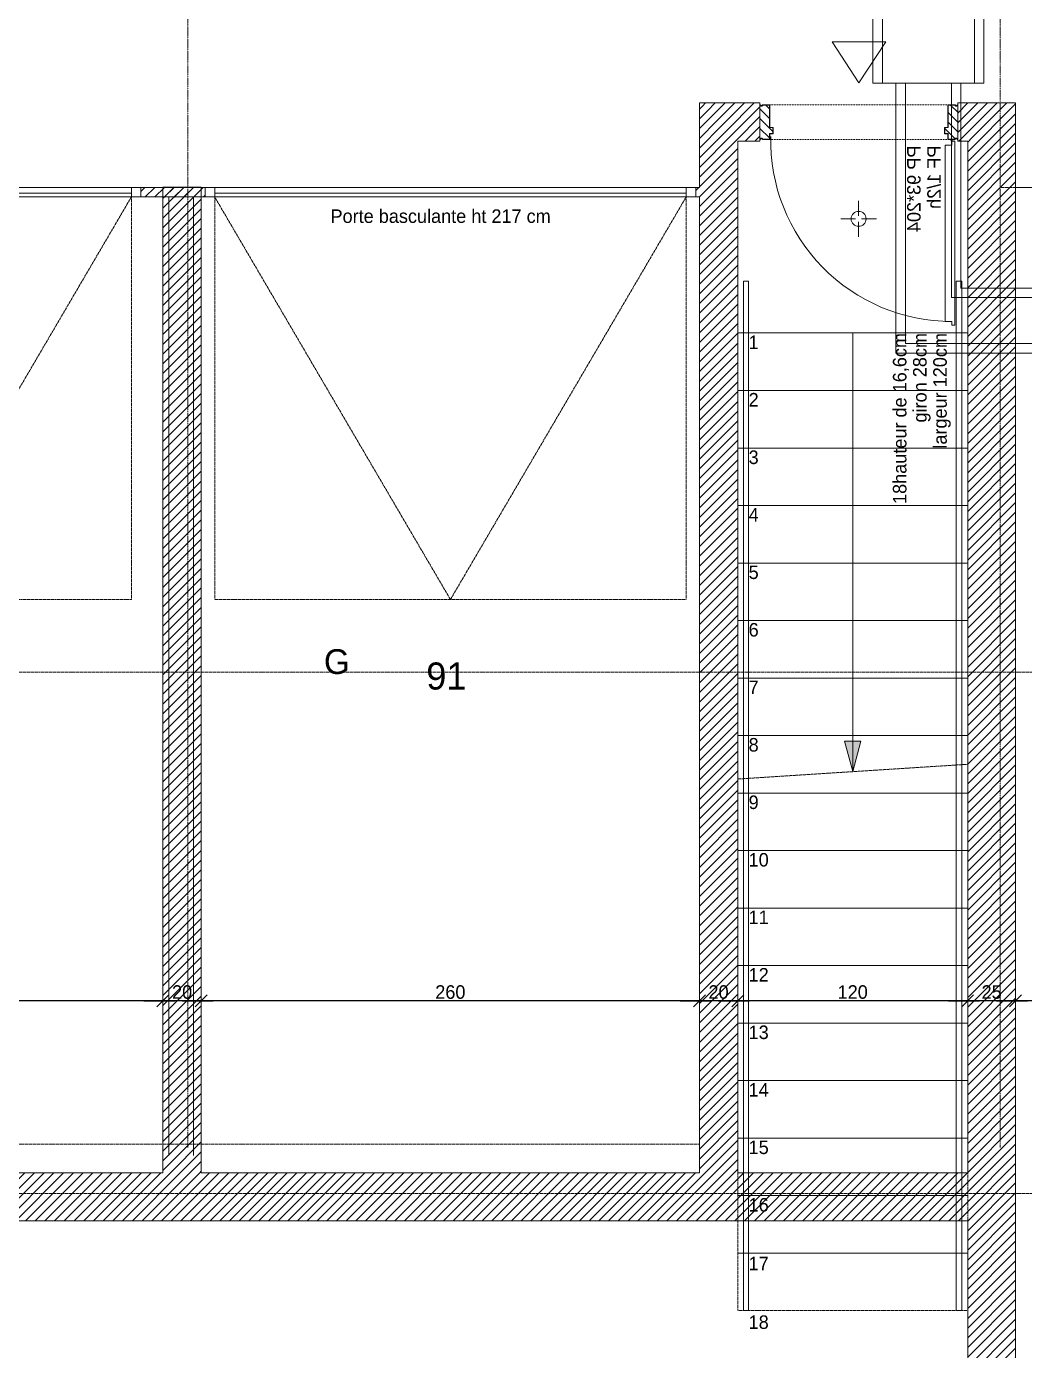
# Model space of a CAD drawing. Header units: centimetres. Extents: x -14085 to 643619, y -47998 to 35592.
# Drawn here: x -6614 to -6093, y 3180 to 3870 of the extents above; entities that cross this region are included whole.
import ezdxf

# ---------------------------------------------------------------- set-up
doc = ezdxf.new("R2010")
doc.units = ezdxf.units.CM
doc.header["$PDMODE"] = 1
doc.header["$PDSIZE"] = -2
for name, pattern in [('ISO-02', [0.75, 0.6, -0.15]), ('Style de ligne -1', [0.41664, 0.20828, -0.20836]), ('Style de ligne -13', [0.147638, 0.098425, -0.049213]), ('Style de ligne -6', [1.04164, 0.625, -0.20828, 0.06943, -0.13893]), ('VW-01', [0.41656, 0.20828, -0.20828])]:
    doc.linetypes.add(name, pattern=pattern)
doc.layers.get('0').update_dxf_attribs({"lineweight": 18, "true_color": 0x848484})
for name, color, linetype, lineweight in [('B GÈnÈral_Hatch', 7, 'Continuous', 5), ('B Général', 7, 'Continuous', 5), ('C ANNOTATIONS-cotation', 7, 'Continuous', 5), ('C ANNOTATIONS-prestations', 7, 'Continuous', 5), ('C ANNOTATIONS-texte', 7, 'Continuous', 5)]:
    doc.layers.add(name, color=color, linetype=linetype, lineweight=lineweight)
doc.layers.add('C ANNOTATIONS-axes', color=1, linetype='ISO-02', lineweight=13, true_color=0xff0000)
doc.layers.add('C ANNOTATIONS-axes horizontaux', color=1, linetype='VW-01', lineweight=13, true_color=0xff0000)
doc.styles.add('Eurostile', font='')
doc.styles.get('Eurostile').set_extended_font_data('Eurostile')
doc.dimstyles.new('100é', dxfattribs={"dimtxt": 8.470801, "dimasz": 6.232178, "dimexe": 10, "dimexo": 25, "dimgap": 1, "dimtad": 1, "dimdec": 1, "dimtxsty": 'Eurostile', "dimblk": 'VW_SLASH', "dimblk1": 'VW_SLASH', "dimblk2": 'VW_SLASH', "dimcen": 0, "dimdle": 10, "dimazin": 0, "dimtfac": 1, "dimtdec": 1, "dimtix": 1, "dimtmove": 0, "dimatfit": 0, "dimldrblk": 'VW_FILLEDARROW', "dimfxl": 50.8, "dimfxlon": 1, "dimfrac": 2, "dimtolj": 1, "dimarcsym": 0})
pattern_1 = [(45, (-16946.0474, 0), (2.4253472, -2.6458333), [])]
pattern_2 = [(45, (0, 0), (2.42535, -2.64583), [])]

# ---------------------------------------------------------------- blocks, each defined once
blk = doc.blocks.new('Porte basculante ht200cm')
at = {"layer": 'B Général', "color": 7, "linetype": 'Style de ligne -1', "lineweight": 5}
for p, q in [((-123, -2.5), (0, -212.5)), ((0, -212.5), (123, -2.5))]:
    blk.add_line(p, q, dxfattribs=at)
at = {"layer": 'B Général', "color": 7, "linetype": 'Continuous', "lineweight": 5, "flags": 128}
for points in [[(-128, 2.5), (128, 2.5), (128, -2.5), (-128, -2.5)], [(-123, 2.5), (123, 2.5), (123, -0.5), (-123, -0.5)]]:
    blk.add_lwpolyline(points, close=True, dxfattribs=at)
at = {"layer": 'B Général', "flags": 128}
for points in [[(-128, 2.5), (-123, 2.5), (-123, -2.5), (-128, -2.5)], [(123, 2.5), (128, 2.5), (128, -2.5), (123, -2.5)]]:
    blk.add_lwpolyline(points, close=True, dxfattribs=at)
at = {"layer": 'B Général', "color": 7, "linetype": 'Style de ligne -1', "lineweight": 5, "flags": 128}
blk.add_lwpolyline([(-123, -2.5), (123, -2.5), (123, -212.5), (-123, -212.5)], close=True, dxfattribs=at)
at = {"layer": 'B Général', "insert": (-66, -238.42), "char_height": 12.94, "attachment_point": 1, "line_spacing_factor": 0.894142, "style": 'Eurostile'}
blk.add_mtext('G', dxfattribs=at)
at = {"layer": 'C ANNOTATIONS-prestations', "insert": (-62.58, -8.98), "char_height": 7.059, "attachment_point": 1, "line_spacing_factor": 0.894142, "style": 'Eurostile'}
blk.add_mtext('Porte basculante ht 217 cm', dxfattribs=at)
blk = doc.blocks.new('Objet Paramétrique')
at = {"layer": 'B Général', "color": 7, "linetype": 'Continuous', "lineweight": 5}
for p, q in [((0, 0), (0, 500)), ((287, 0), (287, 500)), ((574, 0), (574, 500))]:
    blk.add_line(p, q, dxfattribs=at)
at = {"layer": 'B Général', "color": 7, "extrusion": (0, 0, -1), "char_height": 14.118, "attachment_point": 5, "text_direction": (-1, 0, 0), "line_spacing_factor": 0.894142, "style": 'Eurostile'}
for s, insert in [('92', (143.5, 250)), ('93', (430.5, 250))]:
    blk.add_mtext(s, dxfattribs=dict(at, insert=insert))
blk = doc.blocks.new('Objet Paramétrique-1')
at = {"layer": 'B Général', "color": 7, "linetype": 'Continuous', "lineweight": 5}
for p, q in [((0, 0), (0, 500)), ((264, 0), (264, 500))]:
    blk.add_line(p, q, dxfattribs=at)
at = {"layer": 'B Général', "color": 7, "insert": (132, 250), "char_height": 14.118, "attachment_point": 5, "line_spacing_factor": 0.894142, "style": 'Eurostile'}
blk.add_mtext('91', dxfattribs=at)
blk = doc.blocks.new('axes 2')
at = {"layer": 'B Général', "color": 1, "linetype": 'Style de ligne -6', "lineweight": 13}
for p, q in [((2750.672, -1173.93), (2750.672, 1361.07)), ((3174.575, -1173.93), (3174.575, 1361.07))]:
    blk.add_line(p, q, dxfattribs=at)
at = {"layer": 'C ANNOTATIONS-axes horizontaux', "color": 5, "true_color": 0x0000ff}
for p, q in [((4705, -925.93), (-4705, -925.93)), ((4705, -1197.93), (-4705, -1197.93))]:
    blk.add_line(p, q, dxfattribs=at)
blk = doc.blocks.new('PP 93_204 PF1_2h mur20')
at = {"layer": 'B GÈnÈral_Hatch', "linetype": 'Continuous', "lineweight": 5}
h = blk.add_hatch(dxfattribs=at)
h.set_pattern_fill('50_BETON', style=0, pattern_type=2)
h.set_pattern_definition(pattern_2)
edge = h.paths.add_edge_path()
edge.add_line((-51.6, -8.95), (-50.94, -8.37))
edge.add_line((-50.94, -8.37), (-50.93, -8.36))
edge.add_arc((-50.79, -8.52), 0.2, 48.99091, 131.00909, ccw=False)
edge.add_line((-50.66, -8.36), (-50.65, -8.37))
edge.add_line((-50.65, -8.37), (-50.1, -8.86))
edge.add_line((-50.1, -8.86), (-50.1, -8.86))
edge.add_arc((-50.06, -8.82), 0.05, 228.99091, 270)
edge.add_line((-50.06, -8.87), (-50.06, -8.87))
edge.add_line((-50.06, -8.87), (-46.7, -8.87))
edge.add_line((-46.7, -8.87), (-46.69, -8.87))
edge.add_arc((-46.69, -8.83), 0.0435, 270, 360)
edge.add_line((-46.65, -8.83), (-46.65, 2.7))
edge.add_arc((-46.48, 2.7), 0.174, 90, 180, ccw=False)
edge.add_line((-46.48, 2.87), (-46.45, 2.87))
edge.add_line((-46.45, 2.87), (-44.9, 2.87))
edge.add_line((-44.9, 2.87), (-44.89, 2.87))
edge.add_arc((-44.89, 2.91), 0.0435, 270, 360)
edge.add_line((-44.85, 2.91), (-44.85, 5.96))
edge.add_arc((-44.89, 5.96), 0.0435, 0, 90)
edge.add_line((-44.89, 6), (-44.9, 6))
edge.add_line((-44.9, 6), (-46.45, 6))
edge.add_line((-46.45, 6), (-46.48, 6))
edge.add_arc((-46.48, 6.17), 0.174, 180, 270, ccw=False)
edge.add_line((-46.65, 6.17), (-46.65, 8.83))
edge.add_arc((-46.69, 8.83), 0.0435, 0, 90)
edge.add_line((-46.69, 8.87), (-46.7, 8.87))
edge.add_line((-46.7, 8.87), (-50.06, 8.87))
edge.add_line((-50.06, 8.87), (-50.06, 8.87))
edge.add_arc((-50.06, 8.82), 0.05, 90, 131.00909)
edge.add_line((-50.1, 8.86), (-50.1, 8.86))
edge.add_line((-50.1, 8.86), (-50.65, 8.37))
edge.add_line((-50.65, 8.37), (-50.66, 8.37))
edge.add_arc((-50.79, 8.52), 0.2, 233.09668, 311.00909, ccw=False)
edge.add_line((-50.91, 8.36), (-50.92, 8.36))
edge.add_line((-50.92, 8.36), (-51.44, 8.81))
edge.add_line((-51.44, 8.81), (-51.44, 8.81))
edge.add_line((-51.44, 8.81), (-51.6, 8.95))
edge.add_line((-51.6, 8.95), (-51.6, -8.95))
h = blk.add_hatch(dxfattribs=at)
h.set_pattern_fill('50_BETON', style=0, pattern_type=2)
h.set_pattern_definition(pattern_2)
edge = h.paths.add_edge_path()
edge.add_line((51.6, -8.95), (50.94, -8.37))
edge.add_line((50.94, -8.37), (50.93, -8.36))
edge.add_arc((50.79, -8.52), 0.2, 48.99091, 131.00909)
edge.add_line((50.66, -8.36), (50.65, -8.37))
edge.add_line((50.65, -8.37), (50.1, -8.86))
edge.add_line((50.1, -8.86), (50.1, -8.86))
edge.add_arc((50.06, -8.82), 0.05, 270, 311.00909, ccw=False)
edge.add_line((50.06, -8.87), (50.06, -8.87))
edge.add_line((50.06, -8.87), (46.7, -8.87))
edge.add_line((46.7, -8.87), (46.69, -8.87))
edge.add_arc((46.69, -8.83), 0.0435, 180, 270, ccw=False)
edge.add_line((46.65, -8.83), (46.65, 2.7))
edge.add_arc((46.48, 2.7), 0.174, 0, 90)
edge.add_line((46.48, 2.87), (46.45, 2.87))
edge.add_line((46.45, 2.87), (44.9, 2.87))
edge.add_line((44.9, 2.87), (44.89, 2.87))
edge.add_arc((44.89, 2.91), 0.0435, 180, 270, ccw=False)
edge.add_line((44.85, 2.91), (44.85, 5.96))
edge.add_arc((44.89, 5.96), 0.0435, 90, 180, ccw=False)
edge.add_line((44.89, 6), (44.9, 6))
edge.add_line((44.9, 6), (46.45, 6))
edge.add_line((46.45, 6), (46.48, 6))
edge.add_arc((46.48, 6.17), 0.174, 270, 360)
edge.add_line((46.65, 6.17), (46.65, 8.83))
edge.add_arc((46.69, 8.83), 0.0435, 90, 180, ccw=False)
edge.add_line((46.69, 8.87), (46.7, 8.87))
edge.add_line((46.7, 8.87), (50.06, 8.87))
edge.add_line((50.06, 8.87), (50.06, 8.87))
edge.add_arc((50.06, 8.82), 0.05, 48.99091, 90, ccw=False)
edge.add_line((50.1, 8.86), (50.1, 8.86))
edge.add_line((50.1, 8.86), (50.65, 8.37))
edge.add_line((50.65, 8.37), (50.66, 8.37))
edge.add_arc((50.79, 8.52), 0.2, 228.99091, 306.90332)
edge.add_line((50.91, 8.36), (50.92, 8.36))
edge.add_line((50.92, 8.36), (51.44, 8.81))
edge.add_line((51.44, 8.81), (51.44, 8.81))
edge.add_line((51.44, 8.81), (51.6, 8.95))
edge.add_line((51.6, 8.95), (51.6, -8.95))
at = {"layer": 'B Général', "linetype": 'Style de ligne -13', "lineweight": 5}
for p, q in [((46.7, 9), (-46.7, 9)), ((46.7, -9), (-46.7, -9))]:
    blk.add_line(p, q, dxfattribs=at)
at = {"layer": 'B Général', "color": 7, "linetype": 'Continuous', "lineweight": 5, "flags": 128}
blk.add_lwpolyline([(45, 12), (48.5, 12), (48.5, 10), (50, 10), (50.01, 106), (48.51, 106), (48.51, 104), (45.01, 104)], close=True, dxfattribs=at)
at = {"layer": 'B Général', "linetype": 'Continuous', "lineweight": 5, "flags": 128}
for points in [[(-46.5, 8.83), (-46.5, 6.17, 0.414214), (-46.46, 6.13), (-46.45, 6.13), (-44.9, 6.13), (-44.87, 6.13, -0.414214), (-44.7, 5.96), (-44.7, 2.91, -0.414214), (-44.87, 2.74), (-44.9, 2.74), (-46.45, 2.74), (-46.46, 2.74, 0.414214), (-46.5, 2.7), (-46.5, -8.83, -0.414214), (-46.67, -9), (-46.7, -9), (-50.06, -9), (-50.07, -9, -0.18087), (-50.2, -8.95), (-50.2, -8.95), (-50.76, -8.47), (-50.76, -8.46, 0.373975), (-50.83, -8.46), (-50.83, -8.47), (-51.49, -9.04), (-51.6, -8.95), (-50.94, -8.37), (-50.93, -8.36, -0.373975), (-50.66, -8.36), (-50.65, -8.37), (-50.1, -8.86), (-50.1, -8.86, 0.18087), (-50.06, -8.87), (-50.06, -8.87), (-46.7, -8.87), (-46.69, -8.87, 0.414214), (-46.65, -8.83), (-46.65, 2.7, -0.414214), (-46.48, 2.87), (-46.45, 2.87), (-44.9, 2.87), (-44.89, 2.87, 0.414214), (-44.85, 2.91), (-44.85, 5.96, 0.414214), (-44.89, 6), (-44.9, 6), (-46.45, 6), (-46.48, 6, -0.414214), (-46.65, 6.17), (-46.65, 8.83, 0.414214), (-46.69, 8.87), (-46.7, 8.87), (-50.06, 8.87), (-50.06, 8.87, 0.18087), (-50.1, 8.86), (-50.1, 8.86), (-50.65, 8.37), (-50.66, 8.37, -0.353689), (-50.91, 8.36), (-50.92, 8.36), (-51.44, 8.81), (-51.44, 8.81), (-51.6, 8.95), (-51.49, 9.04), (-50.88, 8.51, 0.385556), (-50.77, 8.46), (-50.76, 8.47), (-50.2, 8.95), (-50.2, 8.95, -0.18087), (-50.07, 9), (-50.06, 9), (-46.7, 9), (-46.67, 9, -0.414214)], [(46.5, 8.83), (46.5, 6.17, -0.414214), (46.46, 6.13), (46.45, 6.13), (44.9, 6.13), (44.87, 6.13, 0.414214), (44.7, 5.96), (44.7, 2.91, 0.414214), (44.87, 2.74), (44.9, 2.74), (46.45, 2.74), (46.46, 2.74, -0.414214), (46.5, 2.7), (46.5, -8.83, 0.414214), (46.67, -9), (46.7, -9), (50.06, -9), (50.07, -9, 0.18087), (50.2, -8.95), (50.2, -8.95), (50.76, -8.47), (50.76, -8.46, -0.373975), (50.83, -8.46), (50.83, -8.47), (51.49, -9.04), (51.6, -8.95), (50.94, -8.37), (50.93, -8.36, 0.373975), (50.66, -8.36), (50.65, -8.37), (50.1, -8.86), (50.1, -8.86, -0.18087), (50.06, -8.87), (50.06, -8.87), (46.7, -8.87), (46.69, -8.87, -0.414214), (46.65, -8.83), (46.65, 2.7, 0.414214), (46.48, 2.87), (46.45, 2.87), (44.9, 2.87), (44.89, 2.87, -0.414214), (44.85, 2.91), (44.85, 5.96, -0.414214), (44.89, 6), (44.9, 6), (46.45, 6), (46.48, 6, 0.414214), (46.65, 6.17), (46.65, 8.83, -0.414214), (46.69, 8.87), (46.7, 8.87), (50.06, 8.87), (50.06, 8.87, -0.18087), (50.1, 8.86), (50.1, 8.86), (50.65, 8.37), (50.66, 8.37, 0.353689), (50.91, 8.36), (50.92, 8.36), (51.44, 8.81), (51.44, 8.81), (51.6, 8.95), (51.49, 9.04), (50.88, 8.51, -0.385556), (50.77, 8.46), (50.76, 8.47), (50.2, 8.95), (50.2, 8.95, 0.18087), (50.07, 9), (50.06, 9), (46.7, 9), (46.67, 9, 0.414214)]]:
    blk.add_lwpolyline(points, format="xyb", close=True, dxfattribs=at)
at = {"layer": 'B Général', "color": 250, "linetype": 'Continuous', "lineweight": 5, "true_color": 0x444444, "flags": 128}
blk.add_lwpolyline([(0, -20.5), (-14, -41.85), (14, -41.85)], close=True, dxfattribs=at)
at = {"layer": 'B Général', "linetype": 'Continuous', "lineweight": 5}
blk.add_circle((48.5, 9.5), 0.5, dxfattribs=at)
at = {"layer": 'B Général', "color": 7, "linetype": 'Continuous', "lineweight": 5}
blk.add_arc((48.5, 9.5), 94.5, 90, 181.23226, dxfattribs=at)
at = {"layer": 'C ANNOTATIONS-prestations', "insert": (25.17, 12.23), "char_height": 7.059, "attachment_point": 1, "rotation": 90, "line_spacing_factor": 0.894142, "style": 'Eurostile'}
blk.add_mtext('PP 93*204\\PPF 1/2h\\P', dxfattribs=at)
blk = doc.blocks.new('Groupe-114-1')
at = {"layer": 'B GÈnÈral_Hatch', "linetype": 'Continuous', "lineweight": 0}
blk.add_hatch(color=7, dxfattribs=at).paths.add_polyline_path([(10767.65, 3497.51), (10763.39, 3481.64), (10759.14, 3497.51)])
at = {"layer": 'B Général', "color": 7, "linetype": 'Continuous', "lineweight": 5}
blk.add_line((10763.39, 3710.39), (10763.39, 3481.64), dxfattribs=at)
at = {"layer": 'B Général', "color": 7, "linetype": 'VW-01', "lineweight": 5}
blk.add_line((10703.39, 3477.7), (10823.39, 3485.39), dxfattribs=at)
at = {"layer": 'B Général', "color": 7, "linetype": 'Continuous', "lineweight": 5, "flags": 128}
for points in [[(10706.39, 3737.39), (10709.08, 3737.39), (10709.08, 3200.39), (10706.39, 3200.39)], [(10817.39, 3737.39), (10820.39, 3737.39), (10820.39, 3200.39), (10817.39, 3200.39)], [(10703.39, 3710.39), (10823.39, 3710.39), (10823.39, 3680.39), (10703.39, 3680.39)], [(10703.39, 3680.39), (10823.39, 3680.39), (10823.39, 3650.39), (10703.39, 3650.39)], [(10703.39, 3650.39), (10823.39, 3650.39), (10823.39, 3620.39), (10703.39, 3620.39)], [(10703.39, 3620.39), (10823.39, 3620.39), (10823.39, 3590.39), (10703.39, 3590.39)], [(10703.39, 3590.39), (10823.39, 3590.39), (10823.39, 3560.39), (10703.39, 3560.39)], [(10703.39, 3560.39), (10823.39, 3560.39), (10823.39, 3530.39), (10703.39, 3530.39)], [(10703.39, 3530.39), (10823.39, 3530.39), (10823.39, 3500.39), (10703.39, 3500.39)]]:
    blk.add_lwpolyline(points, close=True, dxfattribs=at)
blk.add_lwpolyline([(10823.39, 3485.39), (10823.39, 3500.39), (10703.39, 3500.39), (10703.39, 3477.89)], dxfattribs=at)
at = {"layer": 'B Général', "color": 7, "lineweight": 5, "flags": 128}
blk.add_lwpolyline([(10767.65, 3497.51), (10763.39, 3481.64), (10759.14, 3497.51)], close=True, dxfattribs=at)
at = {"layer": 'B Général', "color": 7, "linetype": 'VW-01', "lineweight": 5, "flags": 128}
blk.add_lwpolyline([(10823.39, 3485.39), (10823.39, 3470.39), (10703.39, 3470.39), (10703.39, 3477.89)], dxfattribs=at)
for points in [[(10703.39, 3470.39), (10823.39, 3470.39), (10823.39, 3440.39), (10703.39, 3440.39)], [(10703.39, 3440.39), (10823.39, 3440.39), (10823.39, 3410.39), (10703.39, 3410.39)], [(10703.39, 3410.39), (10823.39, 3410.39), (10823.39, 3380.39), (10703.39, 3380.39)], [(10703.39, 3380.39), (10823.39, 3380.39), (10823.39, 3350.39), (10703.39, 3350.39)], [(10703.39, 3350.39), (10823.39, 3350.39), (10823.39, 3320.39), (10703.39, 3320.39)], [(10703.39, 3320.39), (10823.39, 3320.39), (10823.39, 3290.39), (10703.39, 3290.39)], [(10703.39, 3290.39), (10823.39, 3290.39), (10823.39, 3260.39), (10703.39, 3260.39)], [(10703.39, 3260.39), (10823.39, 3260.39), (10823.39, 3230.39), (10703.39, 3230.39)], [(10703.39, 3230.39), (10823.39, 3230.39), (10823.39, 3200.39), (10703.39, 3200.39)]]:
    blk.add_lwpolyline(points, close=True, dxfattribs=at)
at = {"layer": 'C ANNOTATIONS-texte', "insert": (10784.37, 3710.39), "char_height": 7.059, "width": 120, "attachment_point": 3, "rotation": 90, "line_spacing_factor": 0.894142, "style": 'Eurostile'}
blk.add_mtext('18hauteur de 16,6cm\\Pgiron 28cm\\Plargeur 120cm', dxfattribs=at)
at = {"layer": 'C ANNOTATIONS-texte', "attachment_point": 1, "line_spacing_factor": 0.894142, "style": 'Eurostile'}
for s, insert, char_height, width in [('1', (10709.08, 3709.09), 7.06, 8.8349), ('2', (10709.08, 3679.09), 7.06, 8.8349), ('3', (10709.08, 3649.09), 7.06, 8.8349), ('4', (10709.08, 3619.09), 7.06, 8.8349), ('5', (10709.08, 3589.09), 7.06, 8.8349), ('6', (10709.08, 3559.09), 7.06, 8.8349), ('7', (10709.08, 3529.09), 7.06, 8.8349), ('8', (10709.08, 3499.09), 7.06, 8.8349), ('9', (10709.08, 3469.09), 7.06, 8.8349), ('10', (10709.08, 3439.09), 7.059, 24.9178), ('11', (10709.08, 3409.09), 7.059, 30.4178), ('12', (10709.08, 3379.09), 7.059, 31.9178), ('13', (10709.08, 3349.09), 7.059, 26.4178), ('14', (10709.08, 3319.09), 7.059, 22.4178), ('15', (10709.08, 3289.09), 7.059, 29.4178), ('16', (10709.08, 3259.09), 7.059, 22.9178), ('17', (10709.08, 3228.49), 7.059, 22.9178), ('18', (10709.08, 3197.89), 7.059, 22.9178)]:
    blk.add_mtext(s, dxfattribs=dict(at, insert=insert, char_height=char_height, width=width))
blk = doc.blocks.new('Groupe-118-1')
at = {"layer": 'B Général', "color": 7, "lineweight": 18}
for p, q in [((10766.5, 3771.51), (10766.5, 3779.32)), ((10764.94, 3769.95), (10757.12, 3769.95)), ((10766.5, 3768.39), (10766.5, 3760.57)), ((10768.06, 3769.95), (10775.88, 3769.95))]:
    blk.add_line(p, q, dxfattribs=at)
blk.add_circle((10766.5, 3769.95), 3.91, dxfattribs=at)
blk = doc.blocks.new('Groupe-128-1')
at = {"layer": 'C ANNOTATIONS-prestations', "linetype": 'Continuous'}
for p, q in [((10773.89, 3840.7), (10773.89, 4182.07)), ((10778.89, 3840.7), (10778.89, 4180)), ((10826.89, 3840.7), (10826.89, 4160.12)), ((10831.89, 3840.7), (10831.89, 4158.05)), ((10773.89, 3840.7), (10778.89, 3840.7)), ((10778.89, 3840.7), (10826.89, 3840.7)), ((10826.89, 3840.7), (10831.89, 3840.7))]:
    blk.add_line(p, q, dxfattribs=at)
blk = doc.blocks.new('Groupe-129-1')
at = {"layer": 'C ANNOTATIONS-prestations', "linetype": 'Continuous'}
for p, q in [((10785.89, 3699.86), (10785.89, 3840.7)), ((10785.89, 3840.7), (10790.89, 3840.7)), ((10790.89, 3704.86), (10790.89, 3840.7)), ((10790.89, 3840.7), (10814.89, 3840.7)), ((10814.89, 3728.86), (10814.89, 3840.7)), ((10814.89, 3840.7), (10819.89, 3840.7)), ((10819.89, 3733.86), (10819.89, 3840.7)), ((11113.46, 3733.86), (10819.89, 3733.86)), ((11108.46, 3728.86), (10814.89, 3728.86)), ((11084.46, 3704.86), (10790.89, 3704.86)), ((11079.46, 3699.86), (10785.89, 3699.86))]:
    blk.add_line(p, q, dxfattribs=at)
blk = doc.blocks.new('Groupe-130-1')
at = {"layer": 'C ANNOTATIONS-prestations'}
blk.add_blockref('Groupe-129-1', (0, 0), dxfattribs=at)
blk = doc.blocks.new('VW_SLASH')
at = {"color": 0, "linetype": 'ByBlock', "lineweight": -2}
blk.add_line((1.6, 0), (-1, 0), dxfattribs=at)
at = {"color": 0, "lineweight": 20, "flags": 128}
blk.add_lwpolyline([(0.5, 0.5), (-0.5, -0.5)], dxfattribs=at)
blk = doc.blocks.new('*D466')
at = {"layer": 'C ANNOTATIONS-cotation', "color": 0, "linetype": 'Continuous', "lineweight": -2, "transparency": 16777216}
blk.add_line((-6548.8, 3362), (-6817.83, 3362), dxfattribs=at)
at = {"layer": 'Defpoints', "color": 0, "linetype": 'Continuous', "lineweight": 0, "transparency": 16777216}
for p in [(-6824.06, 3362), (-6542.56, 3357.8), (-6824.06, 3343.77)]:
    blk.add_point(p, dxfattribs=at)
at = {"layer": 'C ANNOTATIONS-cotation', "color": 0, "linetype": 'Continuous', "lineweight": -2, "transparency": 16777216, "xscale": 6.232177734375, "yscale": 6.232177734375, "zscale": 6.232177734375, "rotation": 180}
blk.add_blockref('VW_SLASH', (-6824.06, 3362), dxfattribs=at)
at = {"layer": 'C ANNOTATIONS-cotation', "color": 0, "linetype": 'Continuous', "lineweight": -2, "transparency": 16777216, "xscale": 6.232177734375, "yscale": 6.232177734375, "zscale": 6.232177734375}
blk.add_blockref('VW_SLASH', (-6542.56, 3362), dxfattribs=at)
at = {"layer": 'C ANNOTATIONS-cotation', "color": 0, "linetype": 'Continuous', "lineweight": 5, "transparency": 16777216, "insert": (-6683.31, 3366.53), "char_height": 7.059, "attachment_point": 5, "style": 'Eurostile'}
blk.add_mtext('\\A1;282', dxfattribs=at)
blk = doc.blocks.new('VW_FILLEDARROW')
at = {"linetype": 'Continuous', "lineweight": 0}
blk.add_hatch(color=0, dxfattribs=at).paths.add_polyline_path([(-1.6, 0.43), (0, 0), (-1.6, -0.43)])
at = {"color": 0, "lineweight": 5, "flags": 128}
blk.add_lwpolyline([(-1.6, 0.43), (0, 0), (-1.6, -0.43)], close=True, dxfattribs=at)
blk = doc.blocks.new('*D467')
at = {"layer": 'C ANNOTATIONS-cotation', "color": 0, "linetype": 'Continuous', "lineweight": -2, "transparency": 16777216}
blk.add_line((-6528.8, 3362), (-6536.33, 3362), dxfattribs=at)
at = {"layer": 'Defpoints', "color": 0, "linetype": 'Continuous', "lineweight": 0, "transparency": 16777216}
for p in [(-6542.56, 3362), (-6542.56, 3357.8), (-6522.56, 3351)]:
    blk.add_point(p, dxfattribs=at)
at = {"layer": 'C ANNOTATIONS-cotation', "color": 0, "linetype": 'Continuous', "lineweight": -2, "transparency": 16777216, "xscale": 6.232177734375, "yscale": 6.232177734375, "zscale": 6.232177734375, "rotation": 180}
blk.add_blockref('VW_SLASH', (-6542.56, 3362), dxfattribs=at)
at = {"layer": 'C ANNOTATIONS-cotation', "color": 0, "linetype": 'Continuous', "lineweight": -2, "transparency": 16777216, "xscale": 6.232177734375, "yscale": 6.232177734375, "zscale": 6.232177734375}
blk.add_blockref('VW_SLASH', (-6522.56, 3362), dxfattribs=at)
at = {"layer": 'C ANNOTATIONS-cotation', "color": 0, "linetype": 'Continuous', "lineweight": 5, "transparency": 16777216, "insert": (-6532.56, 3366.53), "char_height": 7.059, "attachment_point": 5, "style": 'Eurostile'}
blk.add_mtext('\\A1;20', dxfattribs=at)
blk = doc.blocks.new('*D468')
at = {"layer": 'C ANNOTATIONS-cotation', "color": 0, "linetype": 'Continuous', "lineweight": -2, "transparency": 16777216}
blk.add_line((-6268.89, 3362), (-6516.33, 3362), dxfattribs=at)
at = {"layer": 'Defpoints', "color": 0, "linetype": 'Continuous', "lineweight": 0, "transparency": 16777216}
for p in [(-6262.66, 3373.32), (-6522.56, 3362), (-6522.56, 3351)]:
    blk.add_point(p, dxfattribs=at)
at = {"layer": 'C ANNOTATIONS-cotation', "color": 0, "linetype": 'Continuous', "lineweight": -2, "transparency": 16777216, "xscale": 6.232177734375, "yscale": 6.232177734375, "zscale": 6.232177734375, "rotation": 180}
blk.add_blockref('VW_SLASH', (-6522.56, 3362), dxfattribs=at)
at = {"layer": 'C ANNOTATIONS-cotation', "color": 0, "linetype": 'Continuous', "lineweight": -2, "transparency": 16777216, "xscale": 6.232177734375, "yscale": 6.232177734375, "zscale": 6.232177734375}
blk.add_blockref('VW_SLASH', (-6262.66, 3362), dxfattribs=at)
at = {"layer": 'C ANNOTATIONS-cotation', "color": 0, "linetype": 'Continuous', "lineweight": 5, "transparency": 16777216, "insert": (-6392.61, 3366.53), "char_height": 7.059, "attachment_point": 5, "style": 'Eurostile'}
blk.add_mtext('\\A1;260', dxfattribs=at)
blk = doc.blocks.new('*D469')
at = {"layer": 'C ANNOTATIONS-cotation', "color": 0, "linetype": 'Continuous', "lineweight": -2, "transparency": 16777216}
blk.add_line((-6248.89, 3362), (-6256.42, 3362), dxfattribs=at)
at = {"layer": 'Defpoints', "color": 0, "linetype": 'Continuous', "lineweight": 0, "transparency": 16777216}
for p in [(-6262.66, 3373.32), (-6242.66, 3367.83), (-6262.66, 3362)]:
    blk.add_point(p, dxfattribs=at)
at = {"layer": 'C ANNOTATIONS-cotation', "color": 0, "linetype": 'Continuous', "lineweight": -2, "transparency": 16777216, "xscale": 6.232177734375, "yscale": 6.232177734375, "zscale": 6.232177734375, "rotation": 180}
blk.add_blockref('VW_SLASH', (-6262.66, 3362), dxfattribs=at)
at = {"layer": 'C ANNOTATIONS-cotation', "color": 0, "linetype": 'Continuous', "lineweight": -2, "transparency": 16777216, "xscale": 6.232177734375, "yscale": 6.232177734375, "zscale": 6.232177734375}
blk.add_blockref('VW_SLASH', (-6242.66, 3362), dxfattribs=at)
at = {"layer": 'C ANNOTATIONS-cotation', "color": 0, "linetype": 'Continuous', "lineweight": 5, "transparency": 16777216, "insert": (-6252.66, 3366.53), "char_height": 7.059, "attachment_point": 5, "style": 'Eurostile'}
blk.add_mtext('\\A1;20', dxfattribs=at)
blk = doc.blocks.new('*D470')
at = {"layer": 'C ANNOTATIONS-cotation', "color": 0, "linetype": 'Continuous', "lineweight": -2, "transparency": 16777216}
blk.add_line((-6128.89, 3362), (-6236.42, 3362), dxfattribs=at)
at = {"layer": 'Defpoints', "color": 0, "linetype": 'Continuous', "lineweight": 0, "transparency": 16777216}
for p in [(-6242.66, 3367.83), (-6242.66, 3362), (-6122.66, 3361.5)]:
    blk.add_point(p, dxfattribs=at)
at = {"layer": 'C ANNOTATIONS-cotation', "color": 0, "linetype": 'Continuous', "lineweight": -2, "transparency": 16777216, "xscale": 6.232177734375, "yscale": 6.232177734375, "zscale": 6.232177734375, "rotation": 180}
blk.add_blockref('VW_SLASH', (-6242.66, 3362), dxfattribs=at)
at = {"layer": 'C ANNOTATIONS-cotation', "color": 0, "linetype": 'Continuous', "lineweight": -2, "transparency": 16777216, "xscale": 6.232177734375, "yscale": 6.232177734375, "zscale": 6.232177734375}
blk.add_blockref('VW_SLASH', (-6122.66, 3362), dxfattribs=at)
at = {"layer": 'C ANNOTATIONS-cotation', "color": 0, "linetype": 'Continuous', "lineweight": 5, "transparency": 16777216, "insert": (-6182.66, 3366.53), "char_height": 7.059, "attachment_point": 5, "style": 'Eurostile'}
blk.add_mtext('\\A1;120', dxfattribs=at)
blk = doc.blocks.new('*D471')
at = {"layer": 'C ANNOTATIONS-cotation', "color": 0, "linetype": 'Continuous', "lineweight": -2, "transparency": 16777216}
blk.add_line((-6103.89, 3362), (-6116.42, 3362), dxfattribs=at)
at = {"layer": 'Defpoints', "color": 0, "linetype": 'Continuous', "lineweight": 0, "transparency": 16777216}
for p in [(-6122.66, 3362), (-6122.66, 3361.5), (-6097.66, 3360.74)]:
    blk.add_point(p, dxfattribs=at)
at = {"layer": 'C ANNOTATIONS-cotation', "color": 0, "linetype": 'Continuous', "lineweight": -2, "transparency": 16777216, "xscale": 6.232177734375, "yscale": 6.232177734375, "zscale": 6.232177734375, "rotation": 180}
blk.add_blockref('VW_SLASH', (-6122.66, 3362), dxfattribs=at)
at = {"layer": 'C ANNOTATIONS-cotation', "color": 0, "linetype": 'Continuous', "lineweight": -2, "transparency": 16777216, "xscale": 6.232177734375, "yscale": 6.232177734375, "zscale": 6.232177734375}
blk.add_blockref('VW_SLASH', (-6097.66, 3362), dxfattribs=at)
at = {"layer": 'C ANNOTATIONS-cotation', "color": 0, "linetype": 'Continuous', "lineweight": 5, "transparency": 16777216, "insert": (-6110.16, 3366.53), "char_height": 7.059, "attachment_point": 5, "style": 'Eurostile'}
blk.add_mtext('\\A1;25', dxfattribs=at)
blk = doc.blocks.new('*D472')
at = {"layer": 'C ANNOTATIONS-cotation', "color": 0, "linetype": 'Continuous', "lineweight": -2, "transparency": 16777216}
blk.add_line((-5516.83, 3362), (-6091.42, 3362), dxfattribs=at)
at = {"layer": 'Defpoints', "color": 0, "linetype": 'Continuous', "lineweight": 0, "transparency": 16777216}
for p in [(-5510.6, 3372), (-6097.66, 3362), (-6097.66, 3360.74)]:
    blk.add_point(p, dxfattribs=at)
at = {"layer": 'C ANNOTATIONS-cotation', "color": 0, "linetype": 'Continuous', "lineweight": -2, "transparency": 16777216, "xscale": 6.232177734375, "yscale": 6.232177734375, "zscale": 6.232177734375, "rotation": 180}
blk.add_blockref('VW_SLASH', (-6097.66, 3362), dxfattribs=at)
at = {"layer": 'C ANNOTATIONS-cotation', "color": 0, "linetype": 'Continuous', "lineweight": -2, "transparency": 16777216, "xscale": 6.232177734375, "yscale": 6.232177734375, "zscale": 6.232177734375}
blk.add_blockref('VW_SLASH', (-5510.6, 3362), dxfattribs=at)
at = {"layer": 'C ANNOTATIONS-cotation', "color": 0, "linetype": 'Continuous', "lineweight": 5, "transparency": 16777216, "insert": (-5804.13, 3366.53), "char_height": 7.059, "attachment_point": 5, "style": 'Eurostile'}
blk.add_mtext('\\A1;587', dxfattribs=at)

msp = doc.modelspace()

# ---------------------------------------------------------------- hatches: boundary and pattern name
at = {"layer": 'B GÈnÈral_Hatch', "linetype": 'Continuous', "lineweight": 5}
h = msp.add_hatch(dxfattribs=at)
h.set_pattern_fill('50_BETON', style=0, pattern_type=2)
h.set_pattern_definition(pattern_1)
h.paths.add_polyline_path([(-6242.66, 3810.39), (-6262.66, 3830.39), (-6262.66, 3272.29), (-6242.66, 3272.29)])
h = msp.add_hatch(dxfattribs=at)
h.set_pattern_fill('50_BETON', style=0, pattern_type=2)
h.set_pattern_definition(pattern_1)
h.paths.add_polyline_path([(-6231.04, 3830.39), (-6262.66, 3830.39), (-6242.66, 3810.39), (-6231.04, 3810.39)])
h = msp.add_hatch(dxfattribs=at)
h.set_pattern_fill('50_BETON', style=0, pattern_type=2)
h.set_pattern_definition(pattern_1)
h.paths.add_polyline_path([(-6122.66, 3810.39), (-6097.66, 3830.39), (-6127.84, 3830.39), (-6127.84, 3810.39)])
h = msp.add_hatch(dxfattribs=at)
h.set_pattern_fill('50_BETON', style=0, pattern_type=2)
h.set_pattern_definition(pattern_1)
h.paths.add_polyline_path([(-6097.66, 1634), (-6097.66, 3830.39), (-6122.66, 3810.39), (-6122.66, 1634)])
h = msp.add_hatch(dxfattribs=at)
h.set_pattern_fill('50_BETON', style=0, pattern_type=2)
h.set_pattern_definition(pattern_1)
h.paths.add_polyline_path([(-6554.06, 3786.35), (-6554.06, 3781.35), (-6520.56, 3781.35), (-6520.56, 3786.35)])
h = msp.add_hatch(dxfattribs=at)
h.set_pattern_fill('50_BETON', style=0, pattern_type=2)
h.set_pattern_definition(pattern_1)
h.paths.add_polyline_path([(-6542.56, 3786.44), (-6542.56, 3272.29), (-6522.56, 3272.29), (-6522.56, 3786.44)])
h = msp.add_hatch(dxfattribs=at)
h.set_pattern_fill('50_BETON', style=0, pattern_type=2)
h.set_pattern_definition(pattern_1)
h.paths.add_polyline_path([(-6262.66, 3781.35), (-6262.66, 3786.35), (-6264.56, 3786.35), (-6264.56, 3781.35)])
h = msp.add_hatch(dxfattribs=at)
h.set_pattern_fill('50_BETON', style=0, pattern_type=2)
h.set_pattern_definition(pattern_1)
h.paths.add_polyline_path([(-6122.66, 3247.29), (-6122.66, 3272.29), (-7113.56, 3272.29), (-7133.56, 3247.29)])

# ---------------------------------------------------------------- linework, layer by layer
at = {"layer": 'B Général', "color": 7, "linetype": 'Continuous', "lineweight": 18}
for p, q in [((-6262.66, 3786.35), (-6262.66, 3830.39)), ((-6262.66, 3830.39), (-6231.04, 3830.39)), ((-6127.84, 3830.39), (-6097.66, 3830.39)), ((-6097.66, 3830.39), (-6097.66, 1634)), ((-6242.66, 3272.29), (-6242.66, 3810.39)), ((-6242.66, 3810.39), (-6231.04, 3810.39)), ((-6127.84, 3810.39), (-6122.66, 3810.39)), ((-6122.66, 3810.39), (-6122.66, 3272.29)), ((-6554.06, 3786.35), (-6520.56, 3786.35)), ((-6542.56, 3272.29), (-6542.56, 3786.44)), ((-6522.56, 3272.29), (-6522.56, 3786.44)), ((-6264.56, 3786.35), (-6262.66, 3786.35)), ((-6554.06, 3781.35), (-6520.56, 3781.35)), ((-6264.56, 3781.35), (-6262.66, 3781.35)), ((-6262.66, 3272.29), (-6262.66, 3781.35)), ((-7113.56, 3272.29), (-6542.56, 3272.29)), ((-6522.56, 3272.29), (-6262.66, 3272.29)), ((-6242.66, 3272.29), (-6122.66, 3272.29)), ((-7133.56, 3247.29), (-6122.66, 3247.29)), ((-6122.66, 3247.29), (-6122.66, 1634))]:
    msp.add_line(p, q, dxfattribs=at)
at = {"layer": 'B Général', "color": 7, "linetype": 'Continuous', "lineweight": 5}
for p, q in [((-6262.66, 3786.35), (-6262.66, 3830.39)), ((-6262.66, 3830.39), (-6231.04, 3830.39)), ((-6231.04, 3810.39), (-6231.04, 3830.39)), ((-6127.84, 3830.39), (-6097.66, 3830.39)), ((-6127.84, 3810.39), (-6127.84, 3830.39)), ((-6097.66, 3830.39), (-6097.66, 1634)), ((-6242.66, 3272.29), (-6242.66, 3810.39)), ((-6242.66, 3810.39), (-6231.04, 3810.39)), ((-6127.84, 3810.39), (-6122.66, 3810.39)), ((-6122.66, 3810.39), (-6122.66, 3272.29)), ((-6554.06, 3786.35), (-6520.56, 3786.35)), ((-6554.06, 3781.35), (-6554.06, 3786.35)), ((-6522.56, 3786.44), (-6542.56, 3786.44)), ((-6542.56, 3272.29), (-6542.56, 3786.44)), ((-6522.56, 3272.29), (-6522.56, 3786.44)), ((-6520.56, 3781.35), (-6520.56, 3786.35)), ((-6264.56, 3786.35), (-6262.66, 3786.35)), ((-6264.56, 3781.35), (-6264.56, 3786.35)), ((-6554.06, 3781.35), (-6520.56, 3781.35)), ((-6264.56, 3781.35), (-6262.66, 3781.35)), ((-6262.66, 3272.29), (-6262.66, 3781.35)), ((-7113.56, 3272.29), (-6542.56, 3272.29)), ((-6522.56, 3272.29), (-6262.66, 3272.29)), ((-6242.66, 3272.29), (-6122.66, 3272.29)), ((-7133.56, 3247.29), (-6122.66, 3247.29)), ((-6122.66, 3247.29), (-6122.66, 1634))]:
    msp.add_line(p, q, dxfattribs=at)
at = {"layer": 'B Général', "color": 7, "linetype": 'VW-01', "lineweight": 5}
msp.add_line((-6105.66, 3786.35), (-5510.6, 3786.35), dxfattribs=at)
at = {"layer": 'B Général', "color": 250, "linetype": 'VW-01', "lineweight": 18, "true_color": 0x444444}
msp.add_line((-7113.56, 3287.28), (-6262.66, 3287.28), dxfattribs=at)
at = {"layer": 'B Général', "color": 7, "linetype": 'VW-01', "lineweight": 5, "flags": 128}
msp.add_lwpolyline([(-6097.66, 3786.35), (-5510.6, 3786.35), (-5510.6, 2324.49), (-6097.66, 2324.49)], close=True, dxfattribs=at)

# ---------------------------------------------------------------- block references
at = {"layer": 'B Général', "color": 7}
for name, p in [('Groupe-128-1', (-16946.05, 0)), ('Groupe-130-1', (-16946.05, 0)), ('Porte basculante ht200cm', (-6682.06, 3783.85)), ('Porte basculante ht200cm', (-6392.56, 3783.85)), ('Objet Paramétrique-1', (-6526.66, 3281.35)), ('Groupe-118-1', (-16946.05, 0)), ('Groupe-114-1', (-16946.05, 0))]:
    msp.add_blockref(name, p, dxfattribs=at)
at = {"layer": 'B Général', "color": 7, "xscale": -1, "rotation": 180}
msp.add_blockref('PP 93_204 PF1_2h mur20', (-6179.44, 3820.39), dxfattribs=at)
at = {"layer": 'B Général', "color": 7, "xscale": -1}
msp.add_blockref('Objet Paramétrique', (-6539.56, 3281.35), dxfattribs=at)
at = {"layer": 'C ANNOTATIONS-axes', "color": 7}
msp.add_blockref('axes 2', (-9280.23, 4459.32), dxfattribs=at)

# ---------------------------------------------------------------- dimensions: what is measured, and where the dimension line sits
at = {"layer": 'C ANNOTATIONS-cotation', "color": 7, "linetype": 'Continuous', "lineweight": 5}
for base, p1, p2, picture, middle in [((-6824.0632376, 3362), (-6542.5632376, 3357.80384759), (-6824.0632376, 3343.77350269), '*D466', (-6683.3132376, 3366.52950033)), ((-6542.56, 3362), (-6522.56, 3351), (-6542.56, 3357.8), '*D467', (-6532.56, 3366.53)), ((-6522.56, 3362), (-6262.66, 3373.32), (-6522.56, 3351), '*D468', (-6392.61, 3366.53)), ((-6262.66, 3362), (-6242.66, 3367.83), (-6262.66, 3373.32), '*D469', (-6252.66, 3366.53)), ((-6242.66, 3362), (-6122.66, 3361.5), (-6242.66, 3367.83), '*D470', (-6182.66, 3366.53)), ((-6122.66, 3362), (-6097.66, 3360.74), (-6122.66, 3361.5), '*D471', (-6110.16, 3366.53)), ((-6097.66, 3362), (-5510.6, 3372), (-6097.66, 3360.74), '*D472', (-5804.13, 3366.53))]:
    dim = msp.add_linear_dim(base=base, p1=p1, p2=p2, dimstyle='100é', override={"dimtxt": 7.059001, "dimdec": 0, "dimpost": '<>', "dimtxsty": 'Eurostile', "dimse1": 1, "dimse2": 1, "dimtmove": 2}, dxfattribs=at)
    dim.commit()
    dim.dimension.update_dxf_attribs({"geometry": picture, "text_midpoint": middle})

doc.saveas('drawing.dxf')
